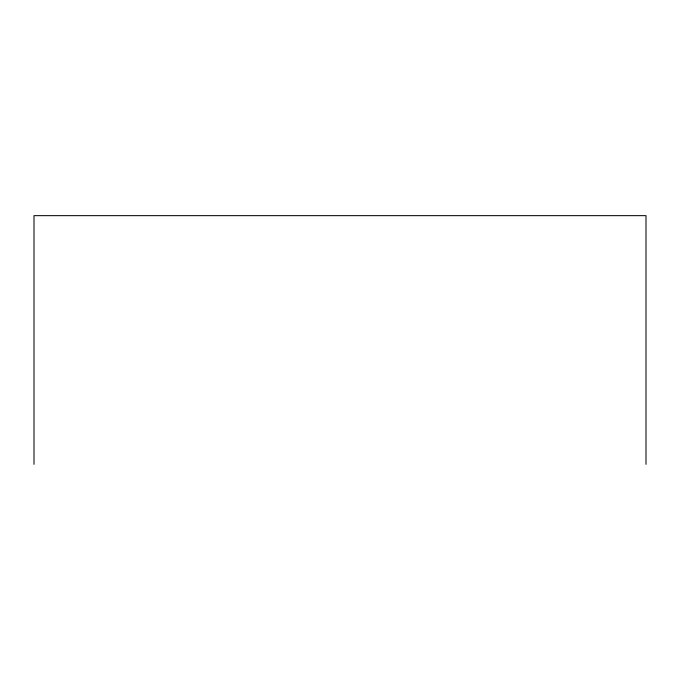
<?xml version="1.0" encoding="UTF-8"?>
<svg xmlns="http://www.w3.org/2000/svg" width="680" height="680" viewBox="0 0 680 680"><rect width="100%" height="100%" fill="white"/><g stroke="black" fill="none" stroke-linecap="round" stroke-linejoin="round"><path stroke-width="1.02" d="M646 464.346L646 215.654L34 215.654L34 464.346"/></g></svg>
